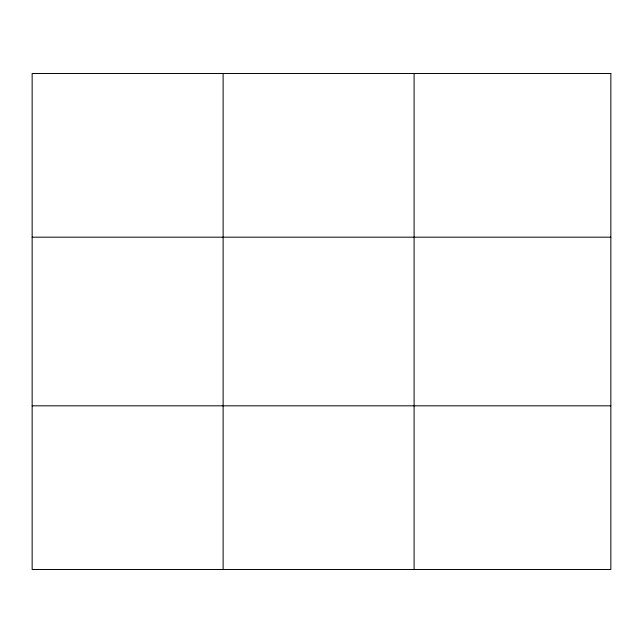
<?xml version="1.0" encoding="UTF-8"?>
<svg xmlns="http://www.w3.org/2000/svg" width="643" height="643" viewBox="0 0 643 643"><rect width="100%" height="100%" fill="white"/><g stroke="black" fill="none" stroke-linecap="round" stroke-linejoin="round"><path stroke-width="0.96" d="M223.121 569.505L223.121 73.495M414.092 569.505L414.092 73.495M32.15 237.179L610.85 237.179M32.15 405.821L610.85 405.821M610.85 73.495L610.85 569.505L32.15 569.505L32.15 73.495L610.85 73.495"/></g></svg>
